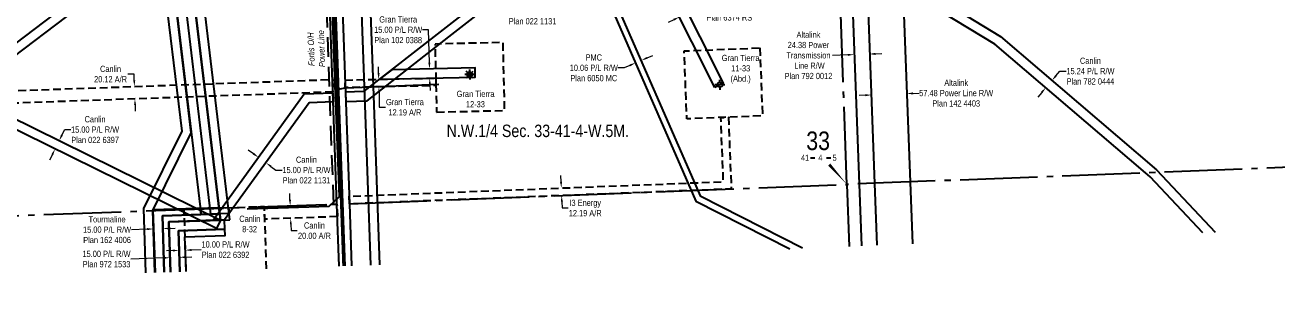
# Model space of a CAD drawing. Extents: x 665644 to 688844, y 5825051 to 5844826.
# Drawn here: x 666895 to 668913, y 5827622 to 5828048 of the extents above; entities that cross this region are included whole.
import ezdxf
from ezdxf.enums import TextEntityAlignment as Align

# ---------------------------------------------------------------- set-up
doc = ezdxf.new("R2010")
doc.units = 0
doc.header["$LTSCALE"] = 5
doc.header["$PDSIZE"] = 0.5
for name, pattern in [('DASHED2', [9.525, 6.35, -3.175]), ('foc-ACCESSROAD', [3.75, 2.5, -1.25]), ('foc-QUARTERLINE', [33, 25, -3, 2, -3])]:
    doc.linetypes.add(name, pattern=pattern)
doc.layers.get('Defpoints').update_dxf_attribs({"color": 9})
for name, color, linetype in [('10', 1, 'Continuous'), ('9', 3, 'Continuous'), ('AS-POWER', 104, 'foc-POWER'), ('AS-POWER-T', 104, 'Continuous'), ('AS-ROADS', 254, 'Continuous'), ('C-SYMBOL', 7, 'Continuous'), ('F-AR', 190, 'foc-ACCESSROAD'), ('F-RW', 190, 'Continuous'), ('F-WS', 190, 'foc-ACCESSROAD'), ('F-WS-S', 190, 'Continuous'), ('L-QSEC', 8, 'foc-QUARTERLINE'), ('L-SEC', 7, 'Continuous'), ('L-SECLBL', 7, 'Continuous'), ('L-TITLEDB', 4, 'Continuous')]:
    doc.layers.add(name, color=color, linetype=linetype)
for name, color, linetype, lineweight in [('F-AR-T', 190, 'Continuous', 9), ('F-RW-T', 190, 'Continuous', 9), ('F-WS-T', 190, 'Continuous', 9)]:
    doc.layers.add(name, color=color, linetype=linetype, lineweight=lineweight)
doc.styles.add('175L', font='ARIALN.TTF', dxfattribs={"height": 20})
doc.styles.add('80CG', font='ARIALN.TTF', dxfattribs={"height": 10})
doc.styles.add('80L', font='ARIALN.TTF', dxfattribs={"height": 10})
doc.styles.add('foc-LtypeFont', font='ARIALN.TTF', dxfattribs={"height": 7.35})
doc.styles.add('SIMPLEX', font='ARIALN.TTF')
doc.linetypes.add('foc-POWER', pattern='A,6,-1,["P",foc-LtypeFont,S=0.2,R=0,X=-0.625,Y=-0.75],-1.24,4', length=12.24)
doc.dimstyles.new('Compass 5 000', dxfattribs={"dimscale": 5, "dimtxt": 9, "dimasz": 2, "dimexe": 0.2, "dimexo": 0.0625, "dimgap": 0.5, "dimtad": 0, "dimtih": 1, "dimtoh": 1, "dimzin": 0, "dimdsep": 46, "dimtxsty": '80CG', "dimcen": 0.1, "dimse1": 1, "dimse2": 1, "dimclrd": 256, "dimclrt": 256, "dimaunit": 1, "dimadec": 4, "dimazin": 0, "dimtfac": 0.06, "dimtofl": 0, "dimtmove": 0, "dimatfit": 1, "dimfxl": 0.2, "dimtolj": 1, "dimtzin": 0, "dimlwd": -1, "dimarcsym": 0})

# ---------------------------------------------------------------- blocks, each defined once
blk = doc.blocks.new('L-SECLBL')
at = {"layer": '9', "color": 7}
for p, q in [((-5.1, -27.8), (-12.3, -27.8)), ((20.7, -27.8), (13.5, -27.8))]:
    blk.add_line(p, q, dxfattribs=at)
at = {"layer": '10', "color": 2, "style": 'SIMPLEX'}
blk.add_attdef('SEC', text='', height=30, dxfattribs=at).set_placement((0, 0), align=Align.MIDDLE)
at = {"layer": '10', "color": 5, "style": '80L'}
blk.add_attdef('TWP', text='', height=9.5, dxfattribs=at).set_placement((-14.4, -27.4), align=Align.MIDDLE_RIGHT)
blk.add_attdef('RGE', text='', height=9.5, dxfattribs=at).set_placement((3.6, -27.4), align=Align.MIDDLE_CENTER)
blk.add_attdef('MER', text='', height=9.5, dxfattribs=at).set_placement((23.2, -27.4), align=Align.MIDDLE_LEFT)
blk = doc.blocks.new('*D2238')
at = {"layer": 'Defpoints', "color": 0, "transparency": 16777216}
for p in [(667454.8, 5827959.7), (667455.1, 5827947.5), (667465.5, 5827947.8)]:
    blk.add_point(p, dxfattribs=at)
at = {"layer": 'F-AR-T', "transparency": 16777216}
for p, q in [((667465, 5827969.9), (667464.7, 5827979.9)), ((667465.7, 5827937.8), (667466.2, 5827914.9)), ((667466.2, 5827914.9), (667476.2, 5827914.9))]:
    blk.add_line(p, q, dxfattribs=at)
for points in [[(667466.6, 5827970), (667463.3, 5827969.9), (667465.2, 5827959.9)], [(667467.4, 5827937.8), (667464, 5827937.7), (667465.5, 5827947.8)]]:
    blk.add_solid(points, dxfattribs=at)
at = {"layer": 'F-AR-T', "transparency": 16777216, "insert": (667507.4, 5827914.9), "char_height": 10, "attachment_point": 5, "style": '80CG'}
blk.add_mtext('\\A1;Gran Tierra\\P12.19 A/R', dxfattribs=at)
blk = doc.blocks.new('*D2246')
at = {"layer": 'Defpoints', "color": 0, "transparency": 16777216}
for p in [(667303.7, 5827755.2), (667304.4, 5827735.2), (667323.3, 5827735.8)]:
    blk.add_point(p, dxfattribs=at)
at = {"layer": 'F-AR-T', "transparency": 16777216}
for p, q in [((667322.2, 5827765.8), (667321.9, 5827775.8)), ((667323.6, 5827725.8), (667324, 5827715.8)), ((667324, 5827715.8), (667334, 5827715.8))]:
    blk.add_line(p, q, dxfattribs=at)
for points in [[(667323.9, 5827765.9), (667320.6, 5827765.8), (667322.6, 5827755.8)], [(667325.3, 5827725.9), (667322, 5827725.8), (667323.3, 5827735.8)]]:
    blk.add_solid(points, dxfattribs=at)
at = {"layer": 'F-AR-T', "transparency": 16777216, "insert": (667361.7, 5827715.8), "char_height": 10, "attachment_point": 5, "style": '80CG'}
blk.add_mtext('\\A1;Canlin\\P20.00 A/R', dxfattribs=at)
blk = doc.blocks.new('*D2247')
at = {"layer": 'Defpoints', "color": 0, "transparency": 16777216}
for p in [(667071.6, 5827948.4), (667078.3, 5827948.7), (667079, 5827928.6)]:
    blk.add_point(p, dxfattribs=at)
at = {"layer": 'F-AR-T', "transparency": 16777216}
for p, q in [((667070.9, 5827968.4), (667060.9, 5827968.4)), ((667071.2, 5827958.4), (667070.9, 5827968.4)), ((667072.6, 5827918.3), (667073, 5827908.4))]:
    blk.add_line(p, q, dxfattribs=at)
for points in [[(667072.9, 5827958.5), (667069.6, 5827958.4), (667071.6, 5827948.4)], [(667074.3, 5827918.4), (667071, 5827918.3), (667072.3, 5827928.3)]]:
    blk.add_solid(points, dxfattribs=at)
at = {"layer": 'F-AR-T', "transparency": 16777216, "insert": (667033.1, 5827968.4), "char_height": 10, "attachment_point": 5, "style": '80CG'}
blk.add_mtext('\\A1;Canlin\\P20.12 A/R', dxfattribs=at)
blk = doc.blocks.new('*D2269')
at = {"layer": 'Defpoints', "color": 0, "transparency": 16777216}
for p in [(667128.9, 5827672.2), (667129.1, 5827667.6), (667144.1, 5827668.1)]:
    blk.add_point(p, dxfattribs=at)
at = {"layer": 'F-RW-T', "transparency": 16777216}
for p, q in [((667118.9, 5827671.8), (667065.7, 5827670)), ((667153.9, 5827673), (667163.9, 5827673.4))]:
    blk.add_line(p, q, dxfattribs=at)
for points in [[(667118.9, 5827673.5), (667119, 5827670.2), (667128.9, 5827672.2)], [(667153.9, 5827674.7), (667154, 5827671.4), (667143.9, 5827672.7)]]:
    blk.add_solid(points, dxfattribs=at)
at = {"layer": 'F-RW-T', "transparency": 16777216, "insert": (667026.6, 5827670), "char_height": 10, "attachment_point": 5, "style": '80CG'}
blk.add_mtext('\\A1;15.00 P/L R/W\\PPlan 972 1533', dxfattribs=at)
blk = doc.blocks.new('*D2275')
at = {"layer": 'Defpoints', "color": 0, "transparency": 16777216}
for p in [(667260, 5827818.3), (667283.5, 5827825.3), (667272.2, 5827809.6)]:
    blk.add_point(p, dxfattribs=at)
at = {"layer": 'F-RW-T', "transparency": 16777216}
for p, q in [((667263.2, 5827839.9), (667255.1, 5827845.8)), ((667291.6, 5827819.5), (667299.7, 5827813.6)), ((667299.7, 5827813.6), (667309.7, 5827813.6))]:
    blk.add_line(p, q, dxfattribs=at)
for points in [[(667264.2, 5827841.3), (667262.3, 5827838.6), (667271.4, 5827834.1)], [(667292.6, 5827820.8), (667290.6, 5827818.1), (667283.5, 5827825.3)]]:
    blk.add_solid(points, dxfattribs=at)
at = {"layer": 'F-RW-T', "transparency": 16777216, "insert": (667348.8, 5827813.6), "char_height": 10, "attachment_point": 5, "style": '80CG'}
blk.add_mtext('\\A1;Canlin\\P15.00 P/L R/W\\PPlan 022 1131', dxfattribs=at)
blk = doc.blocks.new('*D2282')
at = {"layer": 'Defpoints', "color": 0, "transparency": 16777216}
for p in [(667547.4, 5827961.8), (667569, 5827977.2), (667569.3, 5827962.3)]:
    blk.add_point(p, dxfattribs=at)
at = {"layer": 'F-RW-T', "transparency": 16777216}
for p, q in [((667545.6, 5828039.9), (667535.6, 5828039.9)), ((667546.9, 5827986.7), (667545.6, 5828039.9)), ((667547.6, 5827951.8), (667547.9, 5827941.8))]:
    blk.add_line(p, q, dxfattribs=at)
for points in [[(667548.5, 5827986.7), (667545.2, 5827986.6), (667547.1, 5827976.7)], [(667549.3, 5827951.8), (667546, 5827951.8), (667547.4, 5827961.8)]]:
    blk.add_solid(points, dxfattribs=at)
at = {"layer": 'F-RW-T', "transparency": 16777216, "insert": (667496.6, 5828039.9), "char_height": 10, "attachment_point": 5, "style": '80CG'}
blk.add_mtext('\\A1;Gran Tierra\\P15.00 P/L R/W\\PPlan 102 0388', dxfattribs=at)
blk = doc.blocks.new('*D2283')
at = {"layer": 'Defpoints', "color": 0, "transparency": 16777216}
for p in [(666950.3, 5827860.9), (666954.8, 5827858.7), (666948.2, 5827845.3)]:
    blk.add_point(p, dxfattribs=at)
at = {"layer": 'F-RW-T', "transparency": 16777216}
for p, q in [((666954.7, 5827869.9), (666959.2, 5827878.8)), ((666959.2, 5827878.8), (666969.2, 5827878.8)), ((666939.3, 5827838.5), (666934.9, 5827829.6))]:
    blk.add_line(p, q, dxfattribs=at)
for points in [[(666953.2, 5827870.6), (666956.2, 5827869.1), (666950.3, 5827860.9)], [(666937.8, 5827839.3), (666940.8, 5827837.8), (666943.7, 5827847.5)]]:
    blk.add_solid(points, dxfattribs=at)
at = {"layer": 'F-RW-T', "transparency": 16777216, "insert": (667008.2, 5827878.8), "char_height": 10, "attachment_point": 5, "style": '80CG'}
blk.add_mtext('\\A1;Canlin\\P15.00 P/L R/W\\PPlan 022 6397', dxfattribs=at)
blk = doc.blocks.new('*D2286')
at = {"layer": 'Defpoints', "color": 0, "transparency": 16777216}
for p in [(667639.7, 5828095.7), (667649, 5828083.9), (667651.6, 5828086)]:
    blk.add_point(p, dxfattribs=at)
at = {"layer": 'F-RW-T', "transparency": 16777216}
for p, q in [((667636.2, 5828105.7), (667630, 5828113.6)), ((667657.8, 5828078.1), (667664, 5828070.3)), ((667664, 5828070.3), (667674, 5828070.3))]:
    blk.add_line(p, q, dxfattribs=at)
for points in [[(667637.5, 5828106.7), (667634.9, 5828104.7), (667642.4, 5828097.8)], [(667659.1, 5828079.2), (667656.5, 5828077.1), (667651.6, 5828086)]]:
    blk.add_solid(points, dxfattribs=at)
at = {"layer": 'F-RW-T', "transparency": 16777216, "insert": (667713.1, 5828070.3), "char_height": 10, "attachment_point": 5, "style": '80CG'}
blk.add_mtext('\\A1;Canlin\\P15.00 P/L R/W\\PPlan 022 1131', dxfattribs=at)
blk = doc.blocks.new('*D2290')
at = {"layer": 'Defpoints', "color": 0, "transparency": 16777216}
for p in [(667950.7, 5828058.9), (667963.2, 5828067.4), (667964.1, 5828065.6)]:
    blk.add_point(p, dxfattribs=at)
at = {"layer": 'F-RW-T', "transparency": 16777216}
for p, q in [((667972.2, 5828071.9), (667981.1, 5828076.4)), ((667981.1, 5828076.4), (667991.1, 5828076.4)), ((667940.8, 5828056.1), (667931.9, 5828051.7))]:
    blk.add_line(p, q, dxfattribs=at)
for points in [[(667940.1, 5828057.6), (667941.6, 5828054.7), (667949.8, 5828060.6)], [(667971.4, 5828073.4), (667972.9, 5828070.4), (667963.2, 5828067.4)]]:
    blk.add_solid(points, dxfattribs=at)
at = {"layer": 'F-RW-T', "transparency": 16777216, "insert": (668030.2, 5828076.4), "char_height": 10, "attachment_point": 5, "style": '80CG'}
blk.add_mtext('\\A1;Canlin\\P15.24 P/L R/W\\PPlan 6374 RS', dxfattribs=at)
blk = doc.blocks.new('*D2291')
at = {"layer": 'Defpoints', "color": 0, "transparency": 16777216}
for p in [(668258.9, 5827944.3), (668315.9, 5827946.5), (668316.2, 5827936.9)]:
    blk.add_point(p, dxfattribs=at)
at = {"layer": 'F-RW-T', "transparency": 16777216}
for p, q in [((668249.2, 5827934.3), (668239.2, 5827933.9)), ((668326.2, 5827937.3), (668336.2, 5827937.7))]:
    blk.add_line(p, q, dxfattribs=at)
for points in [[(668326.2, 5827938.9), (668326.3, 5827935.6), (668316.2, 5827936.9)], [(668249.2, 5827936), (668249.3, 5827932.7), (668259.2, 5827934.7)]]:
    blk.add_solid(points, dxfattribs=at)
at = {"layer": 'F-RW-T', "transparency": 16777216, "insert": (668395.8, 5827937.7), "char_height": 10, "attachment_point": 5, "style": '80CG'}
blk.add_mtext('\\A1;Altalink\\P57.48 Power Line R/W\\PPlan 142 4403', dxfattribs=at)
blk = doc.blocks.new('*D2292')
at = {"layer": 'Defpoints', "color": 0, "transparency": 16777216}
for p in [(668222.4, 5828253.7), (668246.9, 5828254.5), (668255.7, 5828000.7)]:
    blk.add_point(p, dxfattribs=at)
at = {"layer": 'F-RW-T', "transparency": 16777216}
for p, q in [((668221.3, 5827999.5), (668196.4, 5827998.6)), ((668265.7, 5828001), (668275.7, 5828001.4))]:
    blk.add_line(p, q, dxfattribs=at)
for points in [[(668221.2, 5828001.1), (668221.4, 5827997.8), (668231.3, 5827999.8)], [(668265.7, 5828002.7), (668265.8, 5827999.3), (668255.7, 5828000.7)]]:
    blk.add_solid(points, dxfattribs=at)
at = {"layer": 'F-RW-T', "transparency": 16777216, "insert": (668157.7, 5827998.6), "char_height": 10, "attachment_point": 5, "style": '80CG'}
blk.add_mtext('\\A1;Altalink\\P24.38 Power \\PTransmission\\P Line R/W\\PPlan 792 0012', dxfattribs=at)
blk = doc.blocks.new('*D2294')
at = {"layer": 'Defpoints', "color": 0, "transparency": 16777216}
for p in [(667879, 5827987), (667879.2, 5827986.5), (667888.2, 5827991)]:
    blk.add_point(p, dxfattribs=at)
at = {"layer": 'F-RW-T', "transparency": 16777216}
for p, q in [((667897.6, 5827994.5), (667906.7, 5827998.5)), ((667860.8, 5827978.5), (667850.8, 5827978.5)), ((667870, 5827982.5), (667860.8, 5827978.5))]:
    blk.add_line(p, q, dxfattribs=at)
for points in [[(667869.3, 5827984), (667870.7, 5827981), (667879.2, 5827986.5)], [(667896.9, 5827996), (667898.2, 5827993), (667888.4, 5827990.5)]]:
    blk.add_solid(points, dxfattribs=at)
at = {"layer": 'F-RW-T', "transparency": 16777216, "insert": (667811.8, 5827978.5), "char_height": 10, "attachment_point": 5, "style": '80CG'}
blk.add_mtext('\\A1;PMC\\P10.06 P/L R/W\\PPlan 6050 MC', dxfattribs=at)
blk = doc.blocks.new('*D2296')
at = {"layer": 'Defpoints', "color": 0, "transparency": 16777216}
for p in [(667143.8, 5827677.2), (667153.5, 5827684.3), (667153.8, 5827677.5)]:
    blk.add_point(p, dxfattribs=at)
at = {"layer": 'F-RW-T', "transparency": 16777216}
for p, q in [((667133.5, 5827683.6), (667123.5, 5827683.3)), ((667163.5, 5827684.7), (667179.3, 5827685.2))]:
    blk.add_line(p, q, dxfattribs=at)
for points in [[(667133.5, 5827685.3), (667133.6, 5827682), (667143.5, 5827684)], [(667163.5, 5827686.3), (667163.6, 5827683), (667153.5, 5827684.3)]]:
    blk.add_solid(points, dxfattribs=at)
at = {"layer": 'F-RW-T', "transparency": 16777216, "insert": (667218.4, 5827685.2), "char_height": 10, "attachment_point": 5, "style": '80CG'}
blk.add_mtext('\\A1;10.00 P/L R/W\\PPlan 022 6392', dxfattribs=at)
blk = doc.blocks.new('*D2301')
at = {"layer": 'Defpoints', "color": 0, "transparency": 16777216}
for p in [(668544, 5827963.2), (668550, 5827958), (668534, 5827951.5)]:
    blk.add_point(p, dxfattribs=at)
at = {"layer": 'F-RW-T', "transparency": 16777216}
for p, q in [((668556.5, 5827965.6), (668563, 5827973.2)), ((668563, 5827973.2), (668573, 5827973.2)), ((668533.6, 5827938.8), (668527.1, 5827931.2))]:
    blk.add_line(p, q, dxfattribs=at)
for points in [[(668555.2, 5827966.7), (668557.8, 5827964.5), (668550, 5827958)], [(668532.3, 5827939.9), (668534.8, 5827937.7), (668540.1, 5827946.4)]]:
    blk.add_solid(points, dxfattribs=at)
at = {"layer": 'F-RW-T', "transparency": 16777216, "insert": (668612.1, 5827973.2), "char_height": 10, "attachment_point": 5, "style": '80CG'}
blk.add_mtext('\\A1;Canlin\\P15.24 P/L R/W\\PPlan 782 0444', dxfattribs=at)
blk = doc.blocks.new('*D2335')
at = {"layer": 'Defpoints', "color": 0, "transparency": 16777216}
for p in [(667102.3, 5827719.4), (667102.3, 5827718.6), (667117.3, 5827719.9)]:
    blk.add_point(p, dxfattribs=at)
at = {"layer": 'F-RW-T', "transparency": 16777216}
for p, q in [((667092.3, 5827718.3), (667066.6, 5827717.4)), ((667127.3, 5827719.5), (667137.3, 5827719.8))]:
    blk.add_line(p, q, dxfattribs=at)
for points in [[(667092.3, 5827720), (667092.4, 5827716.6), (667102.3, 5827718.6)], [(667127.3, 5827721.1), (667127.4, 5827717.8), (667117.3, 5827719.1)]]:
    blk.add_solid(points, dxfattribs=at)
at = {"layer": 'F-RW-T', "transparency": 16777216, "insert": (667027.5, 5827717.4), "char_height": 10, "attachment_point": 5, "style": '80CG'}
blk.add_mtext('\\A1;Tourmaline\\P15.00 P/L R/W\\PPlan 162 4006', dxfattribs=at)
blk = doc.blocks.new('GABD')
for p, q in [((-0.81, 0), (-1.62, 0)), ((0, 0.81), (0, 1.62)), ((1.62, 0), (0.81, 0)), ((0, -0.81), (0, -1.62))]:
    blk.add_line(p, q)
blk.add_circle((0, 0), 0.8)
blk = doc.blocks.new('GAS')
h = blk.add_hatch(color=255)
h.dxf.hatch_style = 1
edge = h.paths.add_edge_path()
edge.add_arc((0, 0), 0.9, 0, 360)
for p, q in [((-0.81, 0), (-1.62, 0)), ((-0.57, 0.57), (-1.14, 1.14)), ((0, 0.81), (0, 1.62)), ((0.57, 0.57), (1.14, 1.14)), ((1.62, 0), (0.81, 0)), ((-0.57, -0.57), (-1.14, -1.14)), ((0, -0.81), (0, -1.62)), ((1.14, -1.14), (0.57, -0.57))]:
    blk.add_line(p, q)
blk.add_circle((0, 0), 0.8)
blk = doc.blocks.new('*D2375')
at = {"layer": 'Defpoints', "color": 0, "transparency": 16777216}
for p in [(667758.7, 5827784.6), (667759.2, 5827772.4), (667759.9, 5827772.4)]:
    blk.add_point(p, dxfattribs=at)
at = {"layer": 'F-AR-T', "transparency": 16777216}
for p, q in [((667759.1, 5827794.6), (667758.7, 5827804.6)), ((667760.3, 5827762.4), (667760.7, 5827752.4)), ((667760.7, 5827752.4), (667770.7, 5827752.4))]:
    blk.add_line(p, q, dxfattribs=at)
for points in [[(667760.7, 5827794.7), (667757.4, 5827794.5), (667759.5, 5827784.6)], [(667762, 5827762.5), (667758.7, 5827762.4), (667759.9, 5827772.4)]]:
    blk.add_solid(points, dxfattribs=at)
at = {"layer": 'F-AR-T', "transparency": 16777216, "insert": (667798, 5827752.4), "char_height": 10, "attachment_point": 5, "style": '80CG'}
blk.add_mtext('\\A1;I3 Energy\\P12.19 A/R', dxfattribs=at)

msp = doc.modelspace()

# ---------------------------------------------------------------- linework, layer by layer
at = {"layer": 'AS-POWER', "flags": 128}
for points in [[(667253.284, 5827750.837), (667319.955, 5827753.039), (667385.611, 5827755.208), (667401.989, 5827771.079), (667395.24, 5827949.823), (667385.129, 5828217.572), (667372.951, 5828540.083), (667387.19, 5828557.296), (667388.066, 5828562.023), (667392.676, 5828586.882)], [(667395.236, 5827943.144), (667411.262, 5827946.041)], [(667411.262, 5827946.041), (667561.988, 5827952.247)]]:
    msp.add_lwpolyline(points, dxfattribs=at)
at = {"layer": 'AS-ROADS', "const_width": 6, "flags": 128}
msp.add_lwpolyline([(667409.507, 5827658.683), (667405.148, 5827777.117), (667376.809, 5828567.646)], dxfattribs=at)
at = {"layer": 'F-AR', "flags": 128}
for points in [[(667391.447, 5827939.589), (666839.182, 5827920.122), (666838.46, 5827940.229), (667390.725, 5827959.696)], [(667410.903, 5827958.708), (667557.217, 5827962.032), (667557.501, 5827949.845), (667411.339, 5827946.525)], [(668028.78, 5827898.83), (668033.309, 5827783.119), (667418.056, 5827759.042), (667417.62, 5827771.224), (668020.651, 5827794.823), (668016.6, 5827898.354)], [(667398.658, 5827738.468), (667281.725, 5827734.372), (667281.025, 5827754.36), (667397.953, 5827758.456)]]:
    msp.add_lwpolyline(points, close=True, dxfattribs=at)
at = {"layer": 'F-RW', "flags": 128}
for points in [[(667412.117, 5827924.129), (667446.41, 5827925.293), (667511.186, 5827975.745), (667578.137, 5828028.405), (667711.503, 5828132.924), (667843.773, 5828236.358), (667955.657, 5828288.511), (668184.455, 5828394.524), (668179.217, 5828586.313), (668164.009, 5828585.808), (668168.118, 5828403.934), (667989.685, 5828320.816), (667940.345, 5828297.86), (667835.897, 5828249.215), (667702.258, 5828144.744), (667568.886, 5828040.227), (667440.971, 5827940.138), (667411.639, 5827939.076)], [(668007.083, 5827946.64), (667858.099, 5828243.014), (667708.02, 5828541.151), (667696.928, 5828569.456), (667713.126, 5828570.022), (667721.873, 5828547.395), (667832.371, 5828328.067), (668020.286, 5827953.742)], [(666791.19, 5827931.776), (667098.083, 5828164.666), (667375.815, 5828375.551), (667375.122, 5828394.034), (667165.245, 5828234.826), (666781.964, 5827943.916)], [(667466.357, 5827959.968), (667620.852, 5827963.477), (667620.493, 5827978.468), (667486.104, 5827975.409)], [(667203.565, 5827719.36), (666775.449, 5827930.461), (666781.964, 5827943.916), (667210.191, 5827732.803)], [(667198.088, 5827732.393), (667345.27, 5827936.658), (667391.517, 5827938.363), (667392.076, 5827923.381), (667353.147, 5827921.921), (667216.876, 5827733.058)], [(667177.71, 5827751.765), (667222.973, 5827753.351), (667224.077, 5827743.383), (667178.9, 5827741.801)]]:
    msp.add_lwpolyline(points, close=True, dxfattribs=at)
for points in [[(668243.502, 5827691.258), (668239.767, 5827791.037), (668227, 5828136.466), (668217.796, 5828377.24), (668209.74, 5828587.361), (668234.134, 5828588.144), (668241.778, 5828388.31), (668251.151, 5828142.969), (668264.175, 5827791.951), (668267.887, 5827692.2)], [(668291.664, 5828590.176), (668325.372, 5827694.422)], [(668793.021, 5827712.493), (668708.235, 5827802.668), (668700.75, 5827808.933), (668457.984, 5828016.609), (668309.958, 5828107.042), (668019.409, 5828284.696), (667781.025, 5828430.468), (667665.946, 5828500.905), (667596.633, 5828543.208), (667395.384, 5828390.279), (667394.735, 5828408.916), (667586.058, 5828554.363), (667585.93, 5828565.582), (667601.14, 5828566.122), (667601.142, 5828558.27), (667767.894, 5828456.509), (667989.685, 5828320.816), (668205.755, 5828188.66), (668466.956, 5828029.009), (668718.782, 5827813.752), (668813.154, 5827713.271)], [(668148.198, 5827687.538), (667984.168, 5827770.886), (667797.05, 5828200.074), (667637.021, 5828567.377), (667626.211, 5828566.999)], [(667626.211, 5828566.999), (667650.961, 5828510.05), (667738.222, 5828309.711), (667788.851, 5828193.645), (667976.37, 5827763.573), (668127.608, 5827686.732)], [(667104.659, 5827648.048), (667101.314, 5827748.193), (667163.129, 5827873.464), (667130.644, 5828144.837), (667114.007, 5828158.017), (667107.801, 5828210.004), (667075.643, 5828479.312), (667073.17, 5828547.524), (667058.189, 5828546.994), (667060.676, 5828478.162), (667093.925, 5828199.519), (667099.823, 5828150.024), (667116.512, 5828136.921), (667147.707, 5827876.106), (667086.184, 5827751.384), (667089.633, 5827647.524)], [(667129.736, 5827648.923), (667126.948, 5827730.02), (667210.191, 5827732.803), (667157.697, 5828172.343), (667151.484, 5828224.352), (667120.076, 5828486.062), (667104.303, 5828513.393), (667103.169, 5828548.533), (667088.189, 5828548.004), (667089.564, 5828509.057), (667105.542, 5828481.227), (667137.657, 5828213.846), (667193.945, 5827742.314), (667116.624, 5827739.675), (667119.74, 5827648.575)], [(667225.287, 5827733.258), (667171.553, 5828182.85), (667133.052, 5828503.964), (667131.552, 5828549.529), (667116.559, 5828549.006)], [(667116.559, 5828549.006), (667118.085, 5828502.823), (667120.076, 5828486.062), (667210.191, 5827732.803), (667225.287, 5827733.258)], [(667466.782, 5827660.872), (667457.115, 5827933.809), (667445.105, 5828272.856), (667511.533, 5828430.524), (667479.232, 5828473.097), (667435.984, 5828530.098), (667434.921, 5828560.089), (667434.913, 5828560.308), (667419.922, 5828559.785), (667419.93, 5828559.558), (667421.162, 5828524.817), (667467.282, 5828464.031), (667494.345, 5828428.362), (667429.997, 5828275.631), (667442.124, 5827933.278), (667451.794, 5827660.286)], [(667074.719, 5828504.786), (667091.013, 5828476.407), (667122.764, 5828212.057), (667179.051, 5827740.536)], [(667089.564, 5828509.057), (667105.542, 5828481.227), (667137.657, 5828213.846), (667193.945, 5827742.314)], [(667119.74, 5827648.575), (667116.624, 5827739.675), (667208.994, 5827742.828), (667207.804, 5827752.793), (667101.291, 5827749.157), (667104.749, 5827648.062)], [(667144.715, 5827649.446), (667142.44, 5827715.543), (667217.39, 5827718.063), (667216.876, 5827733.058), (667126.948, 5827730.02), (667129.736, 5827648.923)], [(667154.707, 5827649.794), (667152.786, 5827705.885), (667217.746, 5827708.063), (667217.39, 5827718.063), (667142.44, 5827715.543), (667144.715, 5827649.446)]]:
    msp.add_lwpolyline(points, dxfattribs=at)
at = {"layer": 'F-WS', "flags": 128}
for points in [[(667558.492, 5827907.186), (667668.184, 5827909.678), (667665.634, 5828019.368), (667555.942, 5828016.877)], [(668079.308, 5828010.621), (668083.598, 5827900.975), (667961.782, 5827896.208), (667957.491, 5828005.854)]]:
    msp.add_lwpolyline(points, close=True, dxfattribs=at)
msp.add_lwpolyline([(667284.529, 5827654.323), (667281.025, 5827754.36), (667151.104, 5827749.809), (667154.608, 5827649.791)], dxfattribs=at)
at = {"layer": 'L-QSEC', "flags": 128}
for points in [[(668219.755, 5827790.415), (668190.988, 5828591.895)], [(669021.469, 5827821.487), (668219.755, 5827790.415)], [(667418.056, 5827759.042), (668219.755, 5827790.415)], [(668219.755, 5827790.415), (668223.269, 5827690.476)], [(666595.747, 5827730.356), (667397.953, 5827758.456)]]:
    msp.add_lwpolyline(points, dxfattribs=at)
at = {"layer": 'L-SEC', "flags": 128}
for points in [[(667389.231, 5828563.601), (667418.056, 5827759.042)], [(667397.953, 5827758.456), (667369.062, 5828562.807)], [(667401.481, 5827658.403), (667397.953, 5827758.456)], [(667418.056, 5827759.042), (667421.605, 5827659.105)]]:
    msp.add_lwpolyline(points, dxfattribs=at)
at = {"layer": 'L-SECLBL', "flags": 128}
msp.add_lwpolyline([(668219.755, 5827790.415, 0, 5, 0), (668191.072, 5827822.364, 0, 0, 0)], format="xyseb", dxfattribs=at)
at = {"layer": 'L-TITLEDB', "linetype": 'DASHED2', "flags": 128}
msp.add_lwpolyline([(667392.776, 5827758.27), (667363.885, 5828562.621)], dxfattribs=at)

# ---------------------------------------------------------------- block references
at = {"layer": 'F-WS-S', "xscale": 5.000000000000001, "yscale": 5.000000000000001, "zscale": 5.000000000000001}
for name, p in [('GAS', (667611.914, 5827967.584)), ('GABD', (668015.055, 5827951.292))]:
    msp.add_blockref(name, p, dxfattribs=at)
at = {"layer": 'L-SECLBL'}
msp.add_blockref('L-SECLBL', (668173.297, 5827860.825), dxfattribs=at).add_auto_attribs({'SEC': '33', 'TWP': '41', 'RGE': '4', 'MER': '5'})

# ---------------------------------------------------------------- texts
at = {"layer": 'AS-POWER-T', "insert": (667352.28, 5827978.639), "char_height": 10, "attachment_point": 1, "rotation": 91.879316, "style": '175L'}
msp.add_mtext_dynamic_manual_height_columns('\\pi2.5534;{\\fArial Narrow|b0|i1|c0|p34;Fortis O/H\\P\\pi0.32626;Power Line}', width=57.1191, gutter_width=100, heights=[0], dxfattribs=at)
at = {"layer": 'C-SYMBOL', "color": 3, "style": '175L'}
msp.add_text('N.W.1/4 Sec. 33-41-4-W.5M.', height=20, dxfattribs=at).set_placement((667721.644, 5827860.829), align=Align.BOTTOM_CENTER)
at = {"layer": 'F-WS-T', "char_height": 10, "attachment_point": 1, "style": '175L'}
for s, width, insert in [('\\A1;Gran Tierra{\\A0;\\P\\pi15.316;11-33\\P\\pi14.173;(Abd.)}', 58.15554, (668018.001, 5827999.443)), ('\\A1;\\pi0.36358;Gran Tierra\\P\\pi15.316;{\\A0;12-33}', 58.15554, (667590.506, 5827941.467)), ('\\pi0.32285;Canlin\\P\\pi4.9511;8-32', 31.76439, (667240.288, 5827740.005))]:
    msp.add_mtext_dynamic_manual_height_columns(s, width=width, gutter_width=100, heights=[0], dxfattribs=dict(at, insert=insert))

# ---------------------------------------------------------------- dimensions: what is measured, and where the dimension line sits
at = {"layer": 'F-AR-T'}
for p1, p2, distance, text, picture, middle in [((667078.961, 5827928.574), (667078.252, 5827948.682), 6.669, 'Canlin\\P20.12 A/R', '*D2247', (667033.147, 5827968.434)), ((667758.746, 5827784.574), (667759.223, 5827772.393), 0.715, 'I3 Energy\\P12.19 A/R', '*D2375', (667798.001, 5827752.436)), ((667303.694, 5827755.154), (667304.394, 5827735.167), 18.898, 'Canlin\\P20.00 A/R', '*D2246', (667361.716, 5827715.84))]:
    dim = msp.add_aligned_dim(p1=p1, p2=p2, distance=distance, text=text, dimstyle='Compass 5 000', dxfattribs=at)
    dim.commit()
    dim.dimension.update_dxf_attribs({"geometry": picture, "text_midpoint": middle})
dim = msp.add_linear_dim(base=(667465.47, 5827947.755), p1=(667454.822, 5827959.706), p2=(667455.099, 5827947.519), angle=271.301119, text='Gran Tierra\\P12.19 A/R', dimstyle='Compass 5 000', dxfattribs=at)
dim.commit()
dim.dimension.update_dxf_attribs({"geometry": '*D2238', "text_midpoint": (667507.43, 5827914.922), "dimtype": 161})
at = {"layer": 'F-RW-T', "color": 3}
for base, p1, p2, angle, text, picture, middle in [((668255.742, 5828000.665), (668222.434, 5828253.672), (668246.88, 5828254.525), 1.999165, 'Altalink\\P24.38 Power \\PTransmission\\P Line R/W\\PPlan 792 0012', '*D2292', (668157.678, 5827998.593)), ((667547.42, 5827961.809), (667568.982, 5827977.185), (667569.32, 5827962.307), 271.301119, 'Gran Tierra\\P15.00 P/L R/W\\PPlan 102 0388', '*D2282', (667496.561, 5828039.888)), ((667102.302, 5827718.619), (667117.301, 5827719.873), (667102.277, 5827719.371), 181.913186, 'Tourmaline\\P15.00 P/L R/W\\PPlan 162 4006', '*D2335', (667027.498, 5827717.426)), ((667128.936, 5827672.18), (667144.071, 5827668.14), (667129.093, 5827667.625), 181.968908, '15.00 P/L R/W\\PPlan 972 1533', '*D2269', (667026.649, 5827670.007)), ((667153.525, 5827684.312), (667143.76, 5827677.177), (667153.757, 5827677.519), 1.961424, '10.00 P/L R/W\\PPlan 022 6392', '*D2296', (667218.409, 5827685.195))]:
    dim = msp.add_linear_dim(base=base, p1=p1, p2=p2, angle=angle, text=text, dimstyle='Compass 5 000', dxfattribs=at)
    dim.commit()
    dim.dimension.update_dxf_attribs({"geometry": picture, "text_midpoint": middle, "dimtype": 161})
for p1, p2, distance, text, picture, middle in [((667639.725, 5828095.74), (667648.983, 5828083.927), 3.361, 'Canlin\\P15.00 P/L R/W\\PPlan 022 1131', '*D2286', (667713.051, 5828070.258)), ((667950.662, 5828058.879), (667964.108, 5828065.63), 1.961, 'Canlin\\P15.24 P/L R/W\\PPlan 6374 RS', '*D2290', (668030.188, 5828076.356)), ((667888.199, 5827990.999), (667878.969, 5827986.974), 0.533, 'PMC\\P10.06 P/L R/W\\PPlan 6050 MC', '*D2294', (667811.763, 5827978.492)), ((668534.04, 5827951.546), (668543.977, 5827963.172), -7.925, 'Canlin\\P15.24 P/L R/W\\PPlan 782 0444', '*D2301', (668612.083, 5827973.226)), ((668258.863, 5827944.342), (668315.879, 5827946.527), -9.64, 'Altalink\\P57.48 Power Line R/W\\PPlan 142 4403', '*D2291', (668395.759, 5827937.66)), ((666948.203, 5827845.277), (666954.814, 5827858.689), 5.021, 'Canlin\\P15.00 P/L R/W\\PPlan 022 6397', '*D2283', (667008.24, 5827878.848)), ((667260.023, 5827818.348), (667272.171, 5827809.591), 19.387, 'Canlin\\P15.00 P/L R/W\\PPlan 022 1131', '*D2275', (667348.818, 5827813.622))]:
    dim = msp.add_aligned_dim(p1=p1, p2=p2, distance=distance, text=text, dimstyle='Compass 5 000', dxfattribs=at)
    dim.commit()
    dim.dimension.update_dxf_attribs({"geometry": picture, "text_midpoint": middle})

doc.saveas('drawing.dxf')
